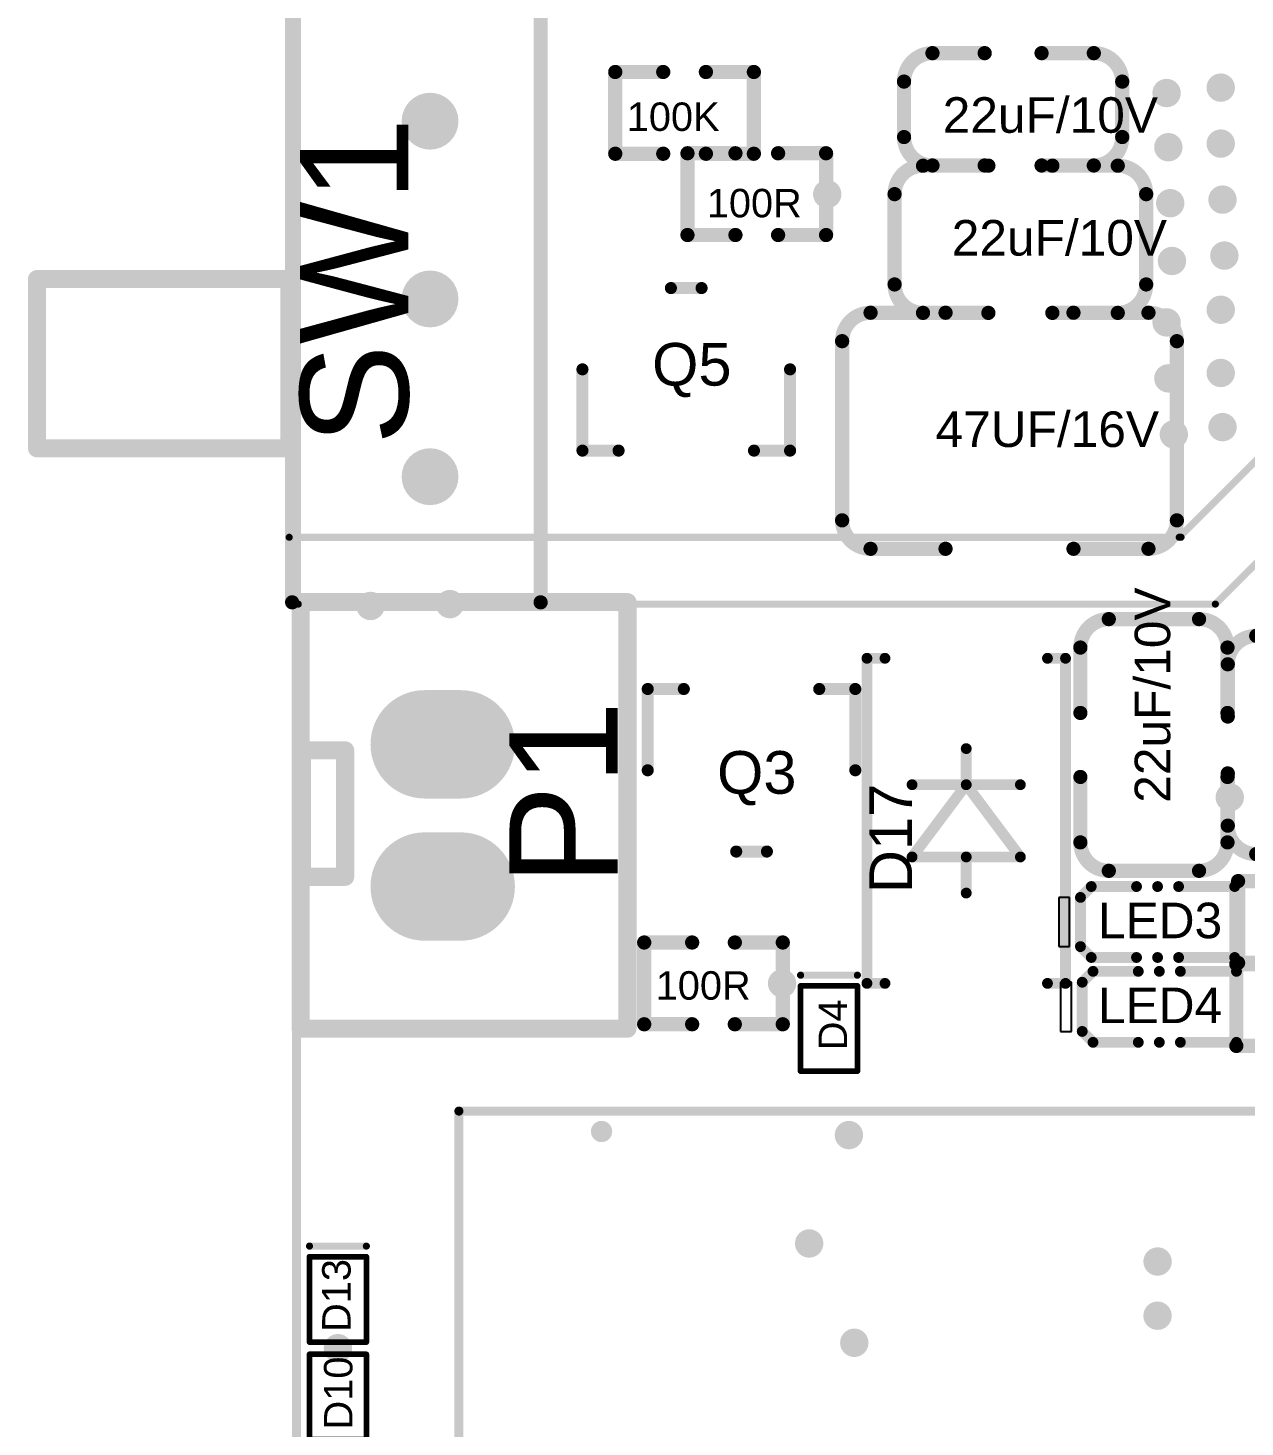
# Model space of a CAD drawing. Header units: millimetres. Extents: x 261 to 299, y 113 to 224.
# Drawn here: x 261.09 to 278.22, y 157.39 to 177.06 of the extents above; entities that cross this region are included whole.
import ezdxf

# ---------------------------------------------------------------- set-up
doc = ezdxf.new("R2010")
doc.units = ezdxf.units.MM
for name, color, linetype in [('KeepOutLayer', 6, 'Continuous'), ('MultiLayer', 9, 'Continuous'), ('PadHoleLayer', 156, 'Continuous'), ('TopOverlay', 2, 'Continuous'), ('ViaHoleLayer', 16, 'Continuous')]:
    doc.layers.add(name, color=color, linetype=linetype)
doc.styles.add('Arial', font='arial.ttf', dxfattribs={"height": 0.2})

# ---------------------------------------------------------------- blocks, each defined once
blk = doc.blocks.new('SOT_23___GDS_6')
at = {"layer": 'TopOverlay', "const_width": 0.17}
for points in [[(-0.95, 1.143), (-1.458, 1.143)], [(-1.458, 1.143), (-1.458, 0)], [(1.463, 1.143), (0.955, 1.143)], [(1.463, 1.143), (1.463, 0)], [(0.218, -1.143), (-0.213, -1.143)]]:
    blk.add_lwpolyline(points, dxfattribs=at)
at = {"layer": 'TopOverlay', "const_width": 0.085}
for points in [[(-1.501, 1.143, 1), (-1.416, 1.143, 1)], [(-1.501, 1.143, 1), (-1.416, 1.143, 1)], [(-0.993, 1.143, 1), (-0.908, 1.143, 1)], [(0.912, 1.143, 1), (0.997, 1.143, 1)], [(1.42, 1.143, 1), (1.505, 1.143, 1)], [(1.42, 1.143, 1), (1.505, 1.143, 1)], [(-1.501, 0, 1), (-1.416, 0, 1)], [(1.42, 0, 1), (1.505, 0, 1)], [(-0.256, -1.143, 1), (-0.171, -1.143, 1)], [(0.176, -1.143, 1), (0.261, -1.143, 1)]]:
    blk.add_lwpolyline(points, format="xyb", close=True, dxfattribs=at)
blk = doc.blocks.new('SK3_3_14')
at = {"layer": 'PadHoleLayer'}
h = blk.add_hatch(color=156, dxfattribs=at)
edge = h.paths.add_edge_path()
edge.add_arc((-2.5, 0), 0.4, 0, 360)
h = blk.add_hatch(color=156, dxfattribs=at)
edge = h.paths.add_edge_path()
edge.add_arc((0, 0), 0.4, 0, 360)
h = blk.add_hatch(color=156, dxfattribs=at)
edge = h.paths.add_edge_path()
edge.add_arc((2.5, 0), 0.4, 0, 360)
at = {"layer": 'TopOverlay'}
for points, const_width in [([(-2.1, 5.53), (-2.1, 1.98)], 0.254), ([(-2.1, 5.53), (0.28, 5.53)], 0.254), ([(0.28, 5.53), (0.28, 1.98)], 0.254), ([(-4.267, 1.94), (4.115, 1.94)], 0.2), ([(-4.267, 1.94), (-4.267, -1.556)], 0.2), ([(-2.1, 1.98), (0.28, 1.98)], 0.254), ([(4.115, 1.94), (4.115, -1.556)], 0.2), ([(-4.267, -1.556), (4.115, -1.556)], 0.2)]:
    blk.add_lwpolyline(points, dxfattribs=dict(at, const_width=const_width))
for points, const_width in [([(-2.164, 5.53, 1), (-2.037, 5.53, 1)], 0.127), ([(-2.164, 5.53, 1), (-2.037, 5.53, 1)], 0.127), ([(0.216, 5.53, 1), (0.343, 5.53, 1)], 0.127), ([(0.216, 5.53, 1), (0.343, 5.53, 1)], 0.127), ([(-4.317, 1.94, 1), (-4.217, 1.94, 1)], 0.1), ([(-4.317, 1.94, 1), (-4.217, 1.94, 1)], 0.1), ([(-2.164, 1.98, 1), (-2.037, 1.98, 1)], 0.127), ([(-2.164, 1.98, 1), (-2.037, 1.98, 1)], 0.127), ([(0.216, 1.98, 1), (0.343, 1.98, 1)], 0.127), ([(0.216, 1.98, 1), (0.343, 1.98, 1)], 0.127), ([(4.065, 1.94, 1), (4.165, 1.94, 1)], 0.1), ([(4.065, 1.94, 1), (4.165, 1.94, 1)], 0.1), ([(-4.317, -1.556, 1), (-4.217, -1.556, 1)], 0.1), ([(-4.317, -1.556, 1), (-4.217, -1.556, 1)], 0.1), ([(4.065, -1.556, 1), (4.165, -1.556, 1)], 0.1), ([(4.065, -1.556, 1), (4.165, -1.556, 1)], 0.1)]:
    blk.add_lwpolyline(points, format="xyb", close=True, dxfattribs=dict(at, const_width=const_width))
blk = doc.blocks.new('LC_0805_C_54')
at = {"layer": 'TopOverlay', "const_width": 0.2}
for points in [[(-1.77, 0.635, -0.414214), (-1.37, 1.035)], [(1.37, 1.035, -0.414213), (1.77, 0.635)], [(-1.37, -1.035, -0.414213), (-1.77, -0.635)], [(1.77, -0.635, -0.414214), (1.37, -1.035)]]:
    blk.add_lwpolyline(points, format="xyb", dxfattribs=at)
for points in [[(-0.45, 1.035), (-1.37, 1.035)], [(1.37, 1.035), (0.45, 1.035)], [(-1.77, -0.635), (-1.77, 0.635)], [(1.77, -0.635), (1.77, 0.635)], [(-0.45, -1.035), (-1.37, -1.035)], [(1.37, -1.035), (0.45, -1.035)]]:
    blk.add_lwpolyline(points, dxfattribs=at)
at = {"layer": 'TopOverlay', "const_width": 0.1}
for points in [[(-1.42, 1.035, 1), (-1.32, 1.035, 1)], [(-1.42, 1.035, 1), (-1.32, 1.035, 1)], [(-0.5, 1.035, 1), (-0.4, 1.035, 1)], [(0.4, 1.035, 1), (0.5, 1.035, 1)], [(1.32, 1.035, 1), (1.42, 1.035, 1)], [(1.32, 1.035, 1), (1.42, 1.035, 1)], [(-1.82, 0.635, 1), (-1.72, 0.635, 1)], [(-1.82, 0.635, 1), (-1.72, 0.635, 1)], [(1.72, 0.635, 1), (1.82, 0.635, 1)], [(1.72, 0.635, 1), (1.82, 0.635, 1)], [(-1.82, -0.635, 1), (-1.72, -0.635, 1)], [(-1.82, -0.635, 1), (-1.72, -0.635, 1)], [(1.72, -0.635, 1), (1.82, -0.635, 1)], [(1.72, -0.635, 1), (1.82, -0.635, 1)], [(-1.42, -1.035, 1), (-1.32, -1.035, 1)], [(-1.42, -1.035, 1), (-1.32, -1.035, 1)], [(-0.5, -1.035, 1), (-0.4, -1.035, 1)], [(0.4, -1.035, 1), (0.5, -1.035, 1)], [(1.32, -1.035, 1), (1.42, -1.035, 1)], [(1.32, -1.035, 1), (1.42, -1.035, 1)]]:
    blk.add_lwpolyline(points, format="xyb", close=True, dxfattribs=at)
blk = doc.blocks.new('LC_0603_C_55')
at = {"layer": 'TopOverlay', "const_width": 0.2}
for points in [[(-1.535, 0.39, -0.414213), (-1.135, 0.79)], [(1.135, 0.79, -0.414213), (1.535, 0.39)], [(-1.135, -0.79, -0.414213), (-1.535, -0.39)], [(1.535, -0.39, -0.414213), (1.135, -0.79)]]:
    blk.add_lwpolyline(points, format="xyb", dxfattribs=at)
for points in [[(-0.4, 0.79), (-1.135, 0.79)], [(1.135, 0.79), (0.4, 0.79)], [(-1.535, -0.39), (-1.535, 0.39)], [(1.535, -0.39), (1.535, 0.39)], [(-0.4, -0.79), (-1.135, -0.79)], [(1.135, -0.79), (0.4, -0.79)]]:
    blk.add_lwpolyline(points, dxfattribs=at)
at = {"layer": 'TopOverlay', "const_width": 0.1}
for points in [[(-1.185, 0.79, 1), (-1.085, 0.79, 1)], [(-1.185, 0.79, 1), (-1.085, 0.79, 1)], [(-0.45, 0.79, 1), (-0.35, 0.79, 1)], [(0.35, 0.79, 1), (0.45, 0.79, 1)], [(1.085, 0.79, 1), (1.185, 0.79, 1)], [(1.085, 0.79, 1), (1.185, 0.79, 1)], [(-1.585, 0.39, 1), (-1.485, 0.39, 1)], [(-1.585, 0.39, 1), (-1.485, 0.39, 1)], [(1.485, 0.39, 1), (1.585, 0.39, 1)], [(1.485, 0.39, 1), (1.585, 0.39, 1)], [(-1.585, -0.39, 1), (-1.485, -0.39, 1)], [(-1.585, -0.39, 1), (-1.485, -0.39, 1)], [(1.485, -0.39, 1), (1.585, -0.39, 1)], [(1.485, -0.39, 1), (1.585, -0.39, 1)], [(-1.185, -0.79, 1), (-1.085, -0.79, 1)], [(-1.185, -0.79, 1), (-1.085, -0.79, 1)], [(-0.45, -0.79, 1), (-0.35, -0.79, 1)], [(0.35, -0.79, 1), (0.45, -0.79, 1)], [(1.085, -0.79, 1), (1.185, -0.79, 1)], [(1.085, -0.79, 1), (1.185, -0.79, 1)]]:
    blk.add_lwpolyline(points, format="xyb", close=True, dxfattribs=at)
blk = doc.blocks.new('LC_0805_C_66')
at = {"layer": 'TopOverlay', "const_width": 0.2}
for points in [[(-1.77, 0.635, -0.414214), (-1.37, 1.035)], [(1.37, 1.035, -0.414213), (1.77, 0.635)], [(-1.37, -1.035, -0.414213), (-1.77, -0.635)], [(1.77, -0.635, -0.414214), (1.37, -1.035)]]:
    blk.add_lwpolyline(points, format="xyb", dxfattribs=at)
for points in [[(-1.37, 1.035), (-0.45, 1.035)], [(0.45, 1.035), (1.37, 1.035)], [(-1.77, -0.635), (-1.77, 0.635)], [(1.77, -0.635), (1.77, 0.635)], [(-1.37, -1.035), (-0.45, -1.035)], [(0.45, -1.035), (1.37, -1.035)]]:
    blk.add_lwpolyline(points, dxfattribs=at)
at = {"layer": 'TopOverlay', "const_width": 0.1}
for points in [[(-1.42, 1.035, 1), (-1.32, 1.035, 1)], [(-1.42, 1.035, 1), (-1.32, 1.035, 1)], [(-0.5, 1.035, 1), (-0.4, 1.035, 1)], [(0.4, 1.035, 1), (0.5, 1.035, 1)], [(1.32, 1.035, 1), (1.42, 1.035, 1)], [(1.32, 1.035, 1), (1.42, 1.035, 1)], [(-1.82, 0.635, 1), (-1.72, 0.635, 1)], [(-1.82, 0.635, 1), (-1.72, 0.635, 1)], [(1.72, 0.635, 1), (1.82, 0.635, 1)], [(1.72, 0.635, 1), (1.82, 0.635, 1)], [(-1.82, -0.635, 1), (-1.72, -0.635, 1)], [(-1.82, -0.635, 1), (-1.72, -0.635, 1)], [(1.72, -0.635, 1), (1.82, -0.635, 1)], [(1.72, -0.635, 1), (1.82, -0.635, 1)], [(-1.42, -1.035, 1), (-1.32, -1.035, 1)], [(-1.42, -1.035, 1), (-1.32, -1.035, 1)], [(-0.5, -1.035, 1), (-0.4, -1.035, 1)], [(0.4, -1.035, 1), (0.5, -1.035, 1)], [(1.32, -1.035, 1), (1.42, -1.035, 1)], [(1.32, -1.035, 1), (1.42, -1.035, 1)]]:
    blk.add_lwpolyline(points, format="xyb", close=True, dxfattribs=at)
blk = doc.blocks.new('LC_0603_C_67')
at = {"layer": 'TopOverlay', "const_width": 0.2}
for points in [[(-1.535, 0.39, -0.414214), (-1.135, 0.79)], [(1.135, 0.79, -0.414213), (1.535, 0.39)], [(-1.135, -0.79, -0.414214), (-1.535, -0.39)], [(1.535, -0.39, -0.414213), (1.135, -0.79)]]:
    blk.add_lwpolyline(points, format="xyb", dxfattribs=at)
for points in [[(-1.135, 0.79), (-0.4, 0.79)], [(0.4, 0.79), (1.135, 0.79)], [(-1.535, -0.39), (-1.535, 0.39)], [(1.535, -0.39), (1.535, 0.39)], [(-1.135, -0.79), (-0.4, -0.79)], [(0.4, -0.79), (1.135, -0.79)]]:
    blk.add_lwpolyline(points, dxfattribs=at)
at = {"layer": 'TopOverlay', "const_width": 0.1}
for points in [[(-1.185, 0.79, 1), (-1.085, 0.79, 1)], [(-1.185, 0.79, 1), (-1.085, 0.79, 1)], [(-0.45, 0.79, 1), (-0.35, 0.79, 1)], [(0.35, 0.79, 1), (0.45, 0.79, 1)], [(1.085, 0.79, 1), (1.185, 0.79, 1)], [(1.085, 0.79, 1), (1.185, 0.79, 1)], [(-1.585, 0.39, 1), (-1.485, 0.39, 1)], [(-1.585, 0.39, 1), (-1.485, 0.39, 1)], [(1.485, 0.39, 1), (1.585, 0.39, 1)], [(1.485, 0.39, 1), (1.585, 0.39, 1)], [(-1.585, -0.39, 1), (-1.485, -0.39, 1)], [(-1.585, -0.39, 1), (-1.485, -0.39, 1)], [(1.485, -0.39, 1), (1.585, -0.39, 1)], [(1.485, -0.39, 1), (1.585, -0.39, 1)], [(-1.185, -0.79, 1), (-1.085, -0.79, 1)], [(-1.185, -0.79, 1), (-1.085, -0.79, 1)], [(-0.45, -0.79, 1), (-0.35, -0.79, 1)], [(0.35, -0.79, 1), (0.45, -0.79, 1)], [(1.085, -0.79, 1), (1.185, -0.79, 1)], [(1.085, -0.79, 1), (1.185, -0.79, 1)]]:
    blk.add_lwpolyline(points, format="xyb", close=True, dxfattribs=at)
blk = doc.blocks.new('SOD_882_L1_0_W0_6_BI_78')
at = {"layer": 'TopOverlay'}
for points, const_width in [([(-0.6, -0.4), (-0.6, 0.4)], 0.08), ([(0.6, 0.4), (-0.6, 0.4)], 0.08), ([(0.6, -0.4), (0.6, 0.4)], 0.08), ([(0.75, -0.4), (0.75, 0.4)], 0.1), ([(0.6, -0.4), (-0.6, -0.4)], 0.08)]:
    blk.add_lwpolyline(points, dxfattribs=dict(at, const_width=const_width))
for points, const_width in [([(-0.62, 0.4, 1), (-0.58, 0.4, 1)], 0.04), ([(-0.62, 0.4, 1), (-0.58, 0.4, 1)], 0.04), ([(0.58, 0.4, 1), (0.62, 0.4, 1)], 0.04), ([(0.58, 0.4, 1), (0.62, 0.4, 1)], 0.04), ([(0.725, 0.4, 1), (0.775, 0.4, 1)], 0.05), ([(-0.62, -0.4, 1), (-0.58, -0.4, 1)], 0.04), ([(-0.62, -0.4, 1), (-0.58, -0.4, 1)], 0.04), ([(0.58, -0.4, 1), (0.62, -0.4, 1)], 0.04), ([(0.58, -0.4, 1), (0.62, -0.4, 1)], 0.04), ([(0.725, -0.4, 1), (0.775, -0.4, 1)], 0.05)]:
    blk.add_lwpolyline(points, format="xyb", close=True, dxfattribs=dict(at, const_width=const_width))
blk = doc.blocks.new('SOD_882_L1_0_W0_6_BI_85')
at = {"layer": 'TopOverlay'}
for points, const_width in [([(-0.6, 0.4), (-0.6, -0.4)], 0.08), ([(-0.6, 0.4), (0.6, 0.4)], 0.08), ([(0.6, 0.4), (0.6, -0.4)], 0.08), ([(0.75, 0.4), (0.75, -0.4)], 0.1), ([(-0.6, -0.4), (0.6, -0.4)], 0.08)]:
    blk.add_lwpolyline(points, dxfattribs=dict(at, const_width=const_width))
for points, const_width in [([(-0.62, 0.4, 1), (-0.58, 0.4, 1)], 0.04), ([(-0.62, 0.4, 1), (-0.58, 0.4, 1)], 0.04), ([(0.58, 0.4, 1), (0.62, 0.4, 1)], 0.04), ([(0.58, 0.4, 1), (0.62, 0.4, 1)], 0.04), ([(0.725, 0.4, 1), (0.775, 0.4, 1)], 0.05), ([(-0.62, -0.4, 1), (-0.58, -0.4, 1)], 0.04), ([(-0.62, -0.4, 1), (-0.58, -0.4, 1)], 0.04), ([(0.58, -0.4, 1), (0.62, -0.4, 1)], 0.04), ([(0.58, -0.4, 1), (0.62, -0.4, 1)], 0.04), ([(0.725, -0.4, 1), (0.775, -0.4, 1)], 0.05)]:
    blk.add_lwpolyline(points, format="xyb", close=True, dxfattribs=dict(at, const_width=const_width))
blk = doc.blocks.new('SOD_882_L1_0_W0_6_BI_86')
at = {"layer": 'TopOverlay'}
for points, const_width in [([(-0.6, 0.4), (-0.6, -0.4)], 0.08), ([(-0.6, 0.4), (0.6, 0.4)], 0.08), ([(0.6, 0.4), (0.6, -0.4)], 0.08), ([(0.75, 0.4), (0.75, -0.4)], 0.1), ([(-0.6, -0.4), (0.6, -0.4)], 0.08)]:
    blk.add_lwpolyline(points, dxfattribs=dict(at, const_width=const_width))
for points, const_width in [([(-0.62, 0.4, 1), (-0.58, 0.4, 1)], 0.04), ([(-0.62, 0.4, 1), (-0.58, 0.4, 1)], 0.04), ([(0.58, 0.4, 1), (0.62, 0.4, 1)], 0.04), ([(0.58, 0.4, 1), (0.62, 0.4, 1)], 0.04), ([(0.725, 0.4, 1), (0.775, 0.4, 1)], 0.05), ([(-0.62, -0.4, 1), (-0.58, -0.4, 1)], 0.04), ([(-0.62, -0.4, 1), (-0.58, -0.4, 1)], 0.04), ([(0.58, -0.4, 1), (0.62, -0.4, 1)], 0.04), ([(0.58, -0.4, 1), (0.62, -0.4, 1)], 0.04), ([(0.725, -0.4, 1), (0.775, -0.4, 1)], 0.05)]:
    blk.add_lwpolyline(points, format="xyb", close=True, dxfattribs=dict(at, const_width=const_width))
blk = doc.blocks.new('DO_214AC_88')
at = {"layer": 'TopOverlay', "const_width": 0.1524}
for points in [[(-2.286, 1.397), (2.286, 1.397)], [(-2.286, 1.397), (-2.286, 1.143)], [(2.286, 1.397), (2.286, 1.143)], [(-0.508, 0.762), (0.508, 0)], [(-0.508, 0.762), (-0.508, -0.762)], [(0.508, 0.762), (0.508, -0.762)], [(-1.016, 0), (-0.508, 0)], [(0.508, 0), (-0.508, -0.762)], [(0.508, 0), (1.016, 0)], [(-2.286, -1.143), (-2.286, -1.397)], [(2.286, -1.143), (2.286, -1.397)], [(-2.286, -1.397), (2.286, -1.397)]]:
    blk.add_lwpolyline(points, dxfattribs=at)
at = {"layer": 'TopOverlay', "const_width": 0.0762}
for points in [[(-2.3241, 1.397, 1), (-2.2479, 1.397, 1)], [(-2.3241, 1.397, 1), (-2.2479, 1.397, 1)], [(2.2479, 1.397, 1), (2.3241, 1.397, 1)], [(2.2479, 1.397, 1), (2.3241, 1.397, 1)], [(-2.3241, 1.143, 1), (-2.2479, 1.143, 1)], [(2.2479, 1.143, 1), (2.3241, 1.143, 1)], [(-0.5461, 0.762, 1), (-0.4699, 0.762, 1)], [(-0.5461, 0.762, 1), (-0.4699, 0.762, 1)], [(0.4699, 0.762, 1), (0.5461, 0.762, 1)], [(-1.0541, 0, 1), (-0.9779, 0, 1)], [(-0.5461, 0, 1), (-0.4699, 0, 1)], [(0.4699, 0, 1), (0.5461, 0, 1)], [(0.4699, 0, 1), (0.5461, 0, 1)], [(0.4699, 0, 1), (0.5461, 0, 1)], [(0.9779, 0, 1), (1.0541, 0, 1)], [(-0.5461, -0.762, 1), (-0.4699, -0.762, 1)], [(-0.5461, -0.762, 1), (-0.4699, -0.762, 1)], [(0.4699, -0.762, 1), (0.5461, -0.762, 1)], [(-2.3241, -1.143, 1), (-2.2479, -1.143, 1)], [(2.2479, -1.143, 1), (2.3241, -1.143, 1)], [(-2.3241, -1.397, 1), (-2.2479, -1.397, 1)], [(-2.3241, -1.397, 1), (-2.2479, -1.397, 1)], [(2.2479, -1.397, 1), (2.3241, -1.397, 1)], [(2.2479, -1.397, 1), (2.3241, -1.397, 1)]]:
    blk.add_lwpolyline(points, format="xyb", close=True, dxfattribs=at)
blk = doc.blocks.new('LED0402_RD_101')
at = {"layer": 'TopOverlay'}
for p, q in [((-1.237, 0.346), (-1.39, 0.346)), ((-1.39, 0.346), (-1.39, -0.346)), ((-1.237, -0.346), (-1.237, 0.346)), ((-1.39, -0.346), (-1.237, -0.346))]:
    blk.add_line(p, q, dxfattribs=at)
at = {"layer": 'TopOverlay', "const_width": 0.152}
for points in [[(-1.085, 0.346), (-0.933, 0.499)], [(-1.085, -0.346), (-1.085, 0.346)], [(-0.933, 0.499), (-0.296, 0.499)], [(0.296, 0.499), (1.085, 0.499)], [(1.085, -0.499), (1.085, 0.499)], [(-1.085, -0.346), (-0.933, -0.499)], [(-0.933, -0.499), (-0.296, -0.499)], [(0.296, -0.499), (1.085, -0.499)]]:
    blk.add_lwpolyline(points, dxfattribs=at)
at = {"layer": 'TopOverlay'}
for points, const_width in [([(-1.123, 0.346, 1), (-1.047, 0.346, 1)], 0.0762), ([(-1.123, 0.346, 1), (-1.047, 0.346, 1)], 0.0762), ([(-0.971, 0.499, 1), (-0.895, 0.499, 1)], 0.0762), ([(-0.971, 0.499, 1), (-0.895, 0.499, 1)], 0.0762), ([(-0.334, 0.499, 1), (-0.258, 0.499, 1)], 0.0762), ([(0.038, 0.499, 1), (-0.038, 0.499, 1)], 0.0762), ([(-0.057, 0.499, 1), (-0.019, 0.499, 1)], 0.0381), ([(0.019, 0.499, 1), (0.057, 0.499, 1)], 0.0381), ([(0.258, 0.499, 1), (0.334, 0.499, 1)], 0.0762), ([(1.047, 0.499, 1), (1.123, 0.499, 1)], 0.0762), ([(1.047, 0.499, 1), (1.123, 0.499, 1)], 0.0762), ([(-1.123, -0.346, 1), (-1.047, -0.346, 1)], 0.0762), ([(-1.123, -0.346, 1), (-1.047, -0.346, 1)], 0.0762), ([(-0.971, -0.499, 1), (-0.895, -0.499, 1)], 0.0762), ([(-0.971, -0.499, 1), (-0.895, -0.499, 1)], 0.0762), ([(-0.334, -0.499, 1), (-0.258, -0.499, 1)], 0.0762), ([(0.038, -0.499, 1), (-0.038, -0.499, 1)], 0.0762), ([(-0.057, -0.499, 1), (-0.019, -0.499, 1)], 0.0381), ([(0.019, -0.499, 1), (0.057, -0.499, 1)], 0.0381), ([(0.258, -0.499, 1), (0.334, -0.499, 1)], 0.0762), ([(1.047, -0.499, 1), (1.123, -0.499, 1)], 0.0762), ([(1.047, -0.499, 1), (1.123, -0.499, 1)], 0.0762)]:
    blk.add_lwpolyline(points, format="xyb", close=True, dxfattribs=dict(at, const_width=const_width))
blk = doc.blocks.new('LED0402_RD_102')
at = {"layer": 'TopOverlay'}
for p, q in [((-1.237, 0.346), (-1.39, 0.346)), ((-1.39, 0.346), (-1.39, -0.346)), ((-1.237, -0.346), (-1.237, 0.346)), ((-1.39, -0.346), (-1.237, -0.346))]:
    blk.add_line(p, q, dxfattribs=at)
at = {"layer": 'TopOverlay', "const_width": 0.152}
for points in [[(-1.085, 0.346), (-0.933, 0.499)], [(-1.085, -0.346), (-1.085, 0.346)], [(-0.933, 0.499), (-0.296, 0.499)], [(0.296, 0.499), (1.085, 0.499)], [(1.085, -0.499), (1.085, 0.499)], [(-1.085, -0.346), (-0.933, -0.499)], [(-0.933, -0.499), (-0.296, -0.499)], [(0.296, -0.499), (1.085, -0.499)]]:
    blk.add_lwpolyline(points, dxfattribs=at)
at = {"layer": 'TopOverlay'}
for points, const_width in [([(-1.123, 0.346, 1), (-1.047, 0.346, 1)], 0.0762), ([(-1.123, 0.346, 1), (-1.047, 0.346, 1)], 0.0762), ([(-0.971, 0.499, 1), (-0.895, 0.499, 1)], 0.0762), ([(-0.971, 0.499, 1), (-0.895, 0.499, 1)], 0.0762), ([(-0.334, 0.499, 1), (-0.258, 0.499, 1)], 0.0762), ([(0.038, 0.499, 1), (-0.038, 0.499, 1)], 0.0762), ([(-0.057, 0.499, 1), (-0.019, 0.499, 1)], 0.0381), ([(0.019, 0.499, 1), (0.057, 0.499, 1)], 0.0381), ([(0.258, 0.499, 1), (0.334, 0.499, 1)], 0.0762), ([(1.047, 0.499, 1), (1.123, 0.499, 1)], 0.0762), ([(1.047, 0.499, 1), (1.123, 0.499, 1)], 0.0762), ([(-1.123, -0.346, 1), (-1.047, -0.346, 1)], 0.0762), ([(-1.123, -0.346, 1), (-1.047, -0.346, 1)], 0.0762), ([(-0.971, -0.499, 1), (-0.895, -0.499, 1)], 0.0762), ([(-0.971, -0.499, 1), (-0.895, -0.499, 1)], 0.0762), ([(-0.334, -0.499, 1), (-0.258, -0.499, 1)], 0.0762), ([(0.038, -0.499, 1), (-0.038, -0.499, 1)], 0.0762), ([(-0.057, -0.499, 1), (-0.019, -0.499, 1)], 0.0381), ([(0.019, -0.499, 1), (0.057, -0.499, 1)], 0.0381), ([(0.258, -0.499, 1), (0.334, -0.499, 1)], 0.0762), ([(1.047, -0.499, 1), (1.123, -0.499, 1)], 0.0762), ([(1.047, -0.499, 1), (1.123, -0.499, 1)], 0.0762)]:
    blk.add_lwpolyline(points, format="xyb", close=True, dxfattribs=dict(at, const_width=const_width))
blk = doc.blocks.new('LC_0402_R_104')
at = {"layer": 'TopOverlay', "const_width": 0.2}
for points in [[(-0.975, -0.575), (-0.975, 0.575)], [(-0.975, 0.575), (-0.3, 0.575)], [(0.3, 0.575), (0.975, 0.575)], [(0.975, -0.575), (0.975, 0.575)], [(-0.975, -0.575), (-0.3, -0.575)], [(0.3, -0.575), (0.975, -0.575)]]:
    blk.add_lwpolyline(points, dxfattribs=at)
at = {"layer": 'TopOverlay', "const_width": 0.1}
for points in [[(-1.025, 0.575, 1), (-0.925, 0.575, 1)], [(-1.025, 0.575, 1), (-0.925, 0.575, 1)], [(-0.35, 0.575, 1), (-0.25, 0.575, 1)], [(0.25, 0.575, 1), (0.35, 0.575, 1)], [(0.925, 0.575, 1), (1.025, 0.575, 1)], [(0.925, 0.575, 1), (1.025, 0.575, 1)], [(-1.025, -0.575, 1), (-0.925, -0.575, 1)], [(-1.025, -0.575, 1), (-0.925, -0.575, 1)], [(-0.35, -0.575, 1), (-0.25, -0.575, 1)], [(0.25, -0.575, 1), (0.35, -0.575, 1)], [(0.925, -0.575, 1), (1.025, -0.575, 1)], [(0.925, -0.575, 1), (1.025, -0.575, 1)]]:
    blk.add_lwpolyline(points, format="xyb", close=True, dxfattribs=at)
blk = doc.blocks.new('LC_0402_R_105')
at = {"layer": 'TopOverlay', "const_width": 0.2}
for points in [[(-0.975, 0.575), (-0.975, -0.575)], [(-0.3, 0.575), (-0.975, 0.575)], [(0.975, 0.575), (0.3, 0.575)], [(0.975, 0.575), (0.975, -0.575)], [(-0.3, -0.575), (-0.975, -0.575)], [(0.975, -0.575), (0.3, -0.575)]]:
    blk.add_lwpolyline(points, dxfattribs=at)
at = {"layer": 'TopOverlay', "const_width": 0.1}
for points in [[(-1.025, 0.575, 1), (-0.925, 0.575, 1)], [(-1.025, 0.575, 1), (-0.925, 0.575, 1)], [(-0.35, 0.575, 1), (-0.25, 0.575, 1)], [(0.25, 0.575, 1), (0.35, 0.575, 1)], [(0.925, 0.575, 1), (1.025, 0.575, 1)], [(0.925, 0.575, 1), (1.025, 0.575, 1)], [(-1.025, -0.575, 1), (-0.925, -0.575, 1)], [(-1.025, -0.575, 1), (-0.925, -0.575, 1)], [(-0.35, -0.575, 1), (-0.25, -0.575, 1)], [(0.25, -0.575, 1), (0.35, -0.575, 1)], [(0.925, -0.575, 1), (1.025, -0.575, 1)], [(0.925, -0.575, 1), (1.025, -0.575, 1)]]:
    blk.add_lwpolyline(points, format="xyb", close=True, dxfattribs=at)
blk = doc.blocks.new('LC_0402_R_107')
at = {"layer": 'TopOverlay', "const_width": 0.2}
for points in [[(-0.975, 0.575), (-0.975, -0.575)], [(-0.3, 0.575), (-0.975, 0.575)], [(0.975, 0.575), (0.3, 0.575)], [(0.975, 0.575), (0.975, -0.575)], [(-0.3, -0.575), (-0.975, -0.575)], [(0.975, -0.575), (0.3, -0.575)]]:
    blk.add_lwpolyline(points, dxfattribs=at)
at = {"layer": 'TopOverlay', "const_width": 0.1}
for points in [[(-1.025, 0.575, 1), (-0.925, 0.575, 1)], [(-1.025, 0.575, 1), (-0.925, 0.575, 1)], [(-0.35, 0.575, 1), (-0.25, 0.575, 1)], [(0.25, 0.575, 1), (0.35, 0.575, 1)], [(0.925, 0.575, 1), (1.025, 0.575, 1)], [(0.925, 0.575, 1), (1.025, 0.575, 1)], [(-1.025, -0.575, 1), (-0.925, -0.575, 1)], [(-1.025, -0.575, 1), (-0.925, -0.575, 1)], [(-0.35, -0.575, 1), (-0.25, -0.575, 1)], [(0.25, -0.575, 1), (0.35, -0.575, 1)], [(0.925, -0.575, 1), (1.025, -0.575, 1)], [(0.925, -0.575, 1), (1.025, -0.575, 1)]]:
    blk.add_lwpolyline(points, format="xyb", close=True, dxfattribs=at)
blk = doc.blocks.new('LC_0402_R_112')
at = {"layer": 'TopOverlay', "const_width": 0.2}
for points in [[(-0.975, -0.575), (-0.975, 0.575)], [(-0.975, 0.575), (-0.3, 0.575)], [(0.3, 0.575), (0.975, 0.575)], [(0.975, -0.575), (0.975, 0.575)], [(-0.975, -0.575), (-0.3, -0.575)], [(0.3, -0.575), (0.975, -0.575)]]:
    blk.add_lwpolyline(points, dxfattribs=at)
at = {"layer": 'TopOverlay', "const_width": 0.1}
for points in [[(-1.025, 0.575, 1), (-0.925, 0.575, 1)], [(-1.025, 0.575, 1), (-0.925, 0.575, 1)], [(-0.35, 0.575, 1), (-0.25, 0.575, 1)], [(0.25, 0.575, 1), (0.35, 0.575, 1)], [(0.925, 0.575, 1), (1.025, 0.575, 1)], [(0.925, 0.575, 1), (1.025, 0.575, 1)], [(-1.025, -0.575, 1), (-0.925, -0.575, 1)], [(-1.025, -0.575, 1), (-0.925, -0.575, 1)], [(-0.35, -0.575, 1), (-0.25, -0.575, 1)], [(0.25, -0.575, 1), (0.35, -0.575, 1)], [(0.925, -0.575, 1), (1.025, -0.575, 1)], [(0.925, -0.575, 1), (1.025, -0.575, 1)]]:
    blk.add_lwpolyline(points, format="xyb", close=True, dxfattribs=at)
blk = doc.blocks.new('LC_0402_R_115')
at = {"layer": 'TopOverlay', "const_width": 0.2}
for points in [[(-0.975, -0.575), (-0.975, 0.575)], [(-0.975, 0.575), (-0.3, 0.575)], [(0.3, 0.575), (0.975, 0.575)], [(0.975, -0.575), (0.975, 0.575)], [(-0.975, -0.575), (-0.3, -0.575)], [(0.3, -0.575), (0.975, -0.575)]]:
    blk.add_lwpolyline(points, dxfattribs=at)
at = {"layer": 'TopOverlay', "const_width": 0.1}
for points in [[(-1.025, 0.575, 1), (-0.925, 0.575, 1)], [(-1.025, 0.575, 1), (-0.925, 0.575, 1)], [(-0.35, 0.575, 1), (-0.25, 0.575, 1)], [(0.25, 0.575, 1), (0.35, 0.575, 1)], [(0.925, 0.575, 1), (1.025, 0.575, 1)], [(0.925, 0.575, 1), (1.025, 0.575, 1)], [(-1.025, -0.575, 1), (-0.925, -0.575, 1)], [(-1.025, -0.575, 1), (-0.925, -0.575, 1)], [(-0.35, -0.575, 1), (-0.25, -0.575, 1)], [(0.25, -0.575, 1), (0.35, -0.575, 1)], [(0.925, -0.575, 1), (1.025, -0.575, 1)], [(0.925, -0.575, 1), (1.025, -0.575, 1)]]:
    blk.add_lwpolyline(points, format="xyb", close=True, dxfattribs=at)
blk = doc.blocks.new('SOT_23___GDS_117')
at = {"layer": 'TopOverlay', "const_width": 0.17}
for points in [[(-1.458, 1.143), (-0.95, 1.143)], [(-1.458, 0), (-1.458, 1.143)], [(0.955, 1.143), (1.463, 1.143)], [(1.463, 0), (1.463, 1.143)], [(-0.213, -1.143), (0.218, -1.143)]]:
    blk.add_lwpolyline(points, dxfattribs=at)
at = {"layer": 'TopOverlay', "const_width": 0.085}
for points in [[(-1.501, 1.143, 1), (-1.416, 1.143, 1)], [(-1.501, 1.143, 1), (-1.416, 1.143, 1)], [(-0.993, 1.143, 1), (-0.908, 1.143, 1)], [(0.912, 1.143, 1), (0.997, 1.143, 1)], [(1.42, 1.143, 1), (1.505, 1.143, 1)], [(1.42, 1.143, 1), (1.505, 1.143, 1)], [(-1.501, 0, 1), (-1.416, 0, 1)], [(1.42, 0, 1), (1.505, 0, 1)], [(-0.256, -1.143, 1), (-0.171, -1.143, 1)], [(0.176, -1.143, 1), (0.261, -1.143, 1)]]:
    blk.add_lwpolyline(points, format="xyb", close=True, dxfattribs=at)
blk = doc.blocks.new('MICRO_SIM_188')
at = {"layer": 'TopOverlay', "const_width": 0.127}
for points in [[(-5.9, 0), (-5.9, -14.097)], [(-5.9, 0), (5.9, 0)], [(5.9, 0), (5.9, -14.097)], [(5.842, -11.887), (3.734, -13.995)], [(5.842, -11.887), (5.842, -13.995)], [(3.734, -13.995), (5.842, -13.995)], [(-5.9, -14.097), (5.9, -14.097)]]:
    blk.add_lwpolyline(points, dxfattribs=at)
at = {"layer": 'TopOverlay', "const_width": 0.0635}
for points in [[(-5.932, 0, 1), (-5.868, 0, 1)], [(-5.932, 0, 1), (-5.868, 0, 1)], [(5.868, 0, 1), (5.932, 0, 1)], [(5.868, 0, 1), (5.932, 0, 1)], [(5.81, -11.887, 1), (5.874, -11.887, 1)], [(5.81, -11.887, 1), (5.874, -11.887, 1)], [(3.702, -13.995, 1), (3.766, -13.995, 1)], [(3.702, -13.995, 1), (3.766, -13.995, 1)], [(5.81, -13.995, 1), (5.874, -13.995, 1)], [(5.81, -13.995, 1), (5.874, -13.995, 1)], [(-5.932, -14.097, 1), (-5.868, -14.097, 1)], [(-5.932, -14.097, 1), (-5.868, -14.097, 1)], [(5.868, -14.097, 1), (5.932, -14.097, 1)], [(5.868, -14.097, 1), (5.932, -14.097, 1)]]:
    blk.add_lwpolyline(points, format="xyb", close=True, dxfattribs=at)
blk = doc.blocks.new('2PIN_2_0_197')
at = {"layer": 'MultiLayer'}
h = blk.add_hatch(color=9, dxfattribs=at)
edge = h.paths.add_edge_path()
edge.add_arc((-1, -0.254), 0.762, 180, 360)
edge.add_line((-0.238, -0.254), (-0.238, 0.254))
edge.add_arc((-1, 0.254), 0.762, 0, 180)
edge.add_line((-1.762, 0.254), (-1.762, -0.254))
h = blk.add_hatch(color=9, dxfattribs=at)
edge = h.paths.add_edge_path()
edge.add_arc((1, -0.254), 0.762, 180, 360)
edge.add_line((1.762, -0.254), (1.762, 0.254))
edge.add_arc((1, 0.254), 0.762, 0, 180)
edge.add_line((0.238, 0.254), (0.238, -0.254))
at = {"layer": 'PadHoleLayer'}
h = blk.add_hatch(color=156, dxfattribs=at)
edge = h.paths.add_edge_path()
edge.add_arc((-1, 0), 0.445, 0, 360)
h = blk.add_hatch(color=156, dxfattribs=at)
edge = h.paths.add_edge_path()
edge.add_arc((1, 0), 0.445, 0, 360)
at = {"layer": 'TopOverlay', "const_width": 0.254}
for points in [[(-3, -2), (-3, 2.6)], [(3, 2.6), (-3, 2.6)], [(3, -2), (3, 2.6)], [(-0.914, -1.981), (-0.914, -1.372)], [(0.864, -1.372), (-0.914, -1.372)], [(0.864, -1.981), (0.864, -1.372)], [(3, -2), (-3, -2)], [(0.864, -1.981), (-0.914, -1.981)]]:
    blk.add_lwpolyline(points, dxfattribs=at)
at = {"layer": 'TopOverlay', "const_width": 0.127}
for points in [[(-3.063, 2.6, 1), (-2.936, 2.6, 1)], [(-3.063, 2.6, 1), (-2.936, 2.6, 1)], [(2.936, 2.6, 1), (3.063, 2.6, 1)], [(2.936, 2.6, 1), (3.063, 2.6, 1)], [(-0.978, -1.372, 1), (-0.851, -1.372, 1)], [(-0.978, -1.372, 1), (-0.851, -1.372, 1)], [(0.8, -1.372, 1), (0.927, -1.372, 1)], [(0.8, -1.372, 1), (0.927, -1.372, 1)], [(-3.063, -2, 1), (-2.936, -2, 1)], [(-3.063, -2, 1), (-2.936, -2, 1)], [(-0.978, -1.981, 1), (-0.851, -1.981, 1)], [(-0.978, -1.981, 1), (-0.851, -1.981, 1)], [(0.8, -1.981, 1), (0.927, -1.981, 1)], [(0.8, -1.981, 1), (0.927, -1.981, 1)], [(2.936, -2, 1), (3.063, -2, 1)], [(2.936, -2, 1), (3.063, -2, 1)]]:
    blk.add_lwpolyline(points, format="xyb", close=True, dxfattribs=at)
blk = doc.blocks.new('LC_1210_C_212')
at = {"layer": 'TopOverlay', "const_width": 0.2}
for points in [[(-2.355, 1.26, -0.414214), (-1.955, 1.66)], [(1.955, 1.66, -0.414214), (2.355, 1.26)], [(-1.955, -1.66, -0.414214), (-2.355, -1.26)], [(2.355, -1.26, -0.414214), (1.955, -1.66)]]:
    blk.add_lwpolyline(points, format="xyb", dxfattribs=at)
for points in [[(-1.955, 1.66), (-0.9, 1.66)], [(0.9, 1.66), (1.955, 1.66)], [(-2.355, -1.26), (-2.355, 1.26)], [(2.355, -1.26), (2.355, 1.26)], [(-1.955, -1.66), (-0.9, -1.66)], [(0.9, -1.66), (1.955, -1.66)]]:
    blk.add_lwpolyline(points, dxfattribs=at)
at = {"layer": 'TopOverlay', "const_width": 0.1}
for points in [[(-2.005, 1.66, 1), (-1.905, 1.66, 1)], [(-2.005, 1.66, 1), (-1.905, 1.66, 1)], [(-0.95, 1.66, 1), (-0.85, 1.66, 1)], [(0.85, 1.66, 1), (0.95, 1.66, 1)], [(1.905, 1.66, 1), (2.005, 1.66, 1)], [(1.905, 1.66, 1), (2.005, 1.66, 1)], [(-2.405, 1.26, 1), (-2.305, 1.26, 1)], [(-2.405, 1.26, 1), (-2.305, 1.26, 1)], [(2.305, 1.26, 1), (2.405, 1.26, 1)], [(2.305, 1.26, 1), (2.405, 1.26, 1)], [(-2.405, -1.26, 1), (-2.305, -1.26, 1)], [(-2.405, -1.26, 1), (-2.305, -1.26, 1)], [(2.305, -1.26, 1), (2.405, -1.26, 1)], [(2.305, -1.26, 1), (2.405, -1.26, 1)], [(-2.005, -1.66, 1), (-1.905, -1.66, 1)], [(-2.005, -1.66, 1), (-1.905, -1.66, 1)], [(-0.95, -1.66, 1), (-0.85, -1.66, 1)], [(0.85, -1.66, 1), (0.95, -1.66, 1)], [(1.905, -1.66, 1), (2.005, -1.66, 1)], [(1.905, -1.66, 1), (2.005, -1.66, 1)]]:
    blk.add_lwpolyline(points, format="xyb", close=True, dxfattribs=at)

msp = doc.modelspace()

# ---------------------------------------------------------------- hatches: boundary and pattern name
at = {"layer": 'ViaHoleLayer'}
h = msp.add_hatch(color=16, dxfattribs=at)
edge = h.paths.add_edge_path()
edge.add_arc((277.114, 176.149), 0.2, 0, 360)
h = msp.add_hatch(color=16, dxfattribs=at)
edge = h.paths.add_edge_path()
edge.add_arc((277.876, 176.225), 0.2, 0, 360)
h = msp.add_hatch(color=16, dxfattribs=at)
edge = h.paths.add_edge_path()
edge.add_arc((277.139, 175.387), 0.2, 0, 360)
h = msp.add_hatch(color=16, dxfattribs=at)
edge = h.paths.add_edge_path()
edge.add_arc((277.876, 175.438), 0.2, 0, 360)
h = msp.add_hatch(color=16, dxfattribs=at)
edge = h.paths.add_edge_path()
edge.add_arc((272.339, 174.727), 0.2, 0, 360)
h = msp.add_hatch(color=16, dxfattribs=at)
edge = h.paths.add_edge_path()
edge.add_arc((277.165, 174.6), 0.2, 0, 360)
h = msp.add_hatch(color=16, dxfattribs=at)
edge = h.paths.add_edge_path()
edge.add_arc((277.901, 174.65), 0.2, 0, 360)
h = msp.add_hatch(color=16, dxfattribs=at)
edge = h.paths.add_edge_path()
edge.add_arc((277.19, 173.787), 0.2, 0, 360)
h = msp.add_hatch(color=16, dxfattribs=at)
edge = h.paths.add_edge_path()
edge.add_arc((277.927, 173.863), 0.2, 0, 360)
h = msp.add_hatch(color=16, dxfattribs=at)
edge = h.paths.add_edge_path()
edge.add_arc((277.876, 173.101), 0.2, 0, 360)
h = msp.add_hatch(color=16, dxfattribs=at)
edge = h.paths.add_edge_path()
edge.add_arc((277.114, 172.923), 0.2, 0, 360)
h = msp.add_hatch(color=16, dxfattribs=at)
edge = h.paths.add_edge_path()
edge.add_arc((277.876, 172.212), 0.2, 0, 360)
h = msp.add_hatch(color=16, dxfattribs=at)
edge = h.paths.add_edge_path()
edge.add_arc((277.139, 172.136), 0.2, 0, 360)
h = msp.add_hatch(color=16, dxfattribs=at)
edge = h.paths.add_edge_path()
edge.add_arc((277.901, 171.45), 0.2, 0, 360)
h = msp.add_hatch(color=16, dxfattribs=at)
edge = h.paths.add_edge_path()
edge.add_arc((277.216, 171.348), 0.2, 0, 360)
h = msp.add_hatch(color=16, dxfattribs=at)
edge = h.paths.add_edge_path()
edge.add_arc((265.913, 168.935), 0.2, 0, 360)
h = msp.add_hatch(color=16, dxfattribs=at)
edge = h.paths.add_edge_path()
edge.add_arc((267.03, 168.961), 0.2, 0, 360)
h = msp.add_hatch(color=16, dxfattribs=at)
edge = h.paths.add_edge_path()
edge.add_arc((278.003, 166.243), 0.2, 0, 360)
h = msp.add_hatch(color=16, dxfattribs=at)
edge = h.paths.add_edge_path()
edge.add_arc((271.704, 163.627), 0.2, 0, 360)
h = msp.add_hatch(color=16, dxfattribs=at)
edge = h.paths.add_edge_path()
edge.add_arc((269.164, 161.544), 0.15, 0, 360)
h = msp.add_hatch(color=16, dxfattribs=at)
edge = h.paths.add_edge_path()
edge.add_arc((272.644, 161.493), 0.2, 0, 360)
h = msp.add_hatch(color=16, dxfattribs=at)
edge = h.paths.add_edge_path()
edge.add_arc((272.085, 159.969), 0.2, 0, 360)
h = msp.add_hatch(color=16, dxfattribs=at)
edge = h.paths.add_edge_path()
edge.add_arc((276.987, 159.715), 0.2, 0, 360)
h = msp.add_hatch(color=16, dxfattribs=at)
edge = h.paths.add_edge_path()
edge.add_arc((276.987, 158.953), 0.2, 0, 360)
h = msp.add_hatch(color=16, dxfattribs=at)
edge = h.paths.add_edge_path()
edge.add_arc((265.455, 158.496), 0.2, 0, 360)
h = msp.add_hatch(color=16, dxfattribs=at)
edge = h.paths.add_edge_path()
edge.add_arc((272.72, 158.572), 0.2, 0, 360)

# ---------------------------------------------------------------- linework, layer by layer
at = {"layer": 'KeepOutLayer', "const_width": 0.127}
msp.add_lwpolyline([(264.871, 115.134), (264.871, 221.605)], dxfattribs=at)
at = {"layer": 'TopOverlay', "const_width": 0.1}
for points in [[(277.292, 169.901), (279.883, 172.491)], [(277.8, 168.961), (280.416, 171.577)], [(264.77, 169.901), (277.317, 169.901)], [(264.897, 168.961), (277.8, 168.961)]]:
    msp.add_lwpolyline(points, dxfattribs=at)
at = {"layer": 'TopOverlay', "const_width": 0.05}
for points in [[(264.745, 169.901, 1), (264.795, 169.901, 1)], [(277.267, 169.901, 1), (277.317, 169.901, 1)], [(277.292, 169.901, 1), (277.342, 169.901, 1)], [(264.872, 168.961, 1), (264.922, 168.961, 1)], [(277.775, 168.961, 1), (277.825, 168.961, 1)], [(277.775, 168.961, 1), (277.825, 168.961, 1)]]:
    msp.add_lwpolyline(points, format="xyb", close=True, dxfattribs=at)

# ---------------------------------------------------------------- block references
for name, p, rotation in [('SK3_3_14', (266.751, 173.253), 90), ('SOT_23___GDS_6', (270.358, 172.263), 180), ('2PIN_2_0_197', (266.929, 165.989), 270), ('LC_0805_C_54', (276.936, 166.98), 270), ('LC_0603_C_55', (278.765, 166.98), 270), ('DO_214AC_88', (274.295, 165.913), 90), ('LC_0402_R_107', (279.095, 164.49), 180), ('LC_0402_R_105', (279.07, 163.322), 180), ('SOD_882_L1_0_W0_6_BI_86', (272.364, 162.992), 90), ('MICRO_SIM_188', (267.157, 155.931), 90), ('SOD_882_L1_0_W0_6_BI_85', (265.455, 159.182), 90), ('SOD_882_L1_0_W0_6_BI_78', (265.455, 157.81), 270)]:
    msp.add_blockref(name, p, dxfattribs=dict(rotation=rotation))
for name, p in [('LC_0603_C_67', (274.955, 175.92)), ('LC_0402_R_115', (270.332, 175.87)), ('LC_0402_R_112', (271.348, 174.727)), ('LC_0805_C_66', (275.057, 174.092)), ('LC_1210_C_212', (274.904, 171.399)), ('SOT_23___GDS_117', (271.272, 166.624)), ('LED0402_RD_101', (276.987, 164.49)), ('LC_0402_R_104', (270.739, 163.627)), ('LED0402_RD_102', (277.012, 163.297))]:
    msp.add_blockref(name, p)

# ---------------------------------------------------------------- texts
at = {"layer": 'TopOverlay', "style": 'Arial'}
for s, height, p in [('22uF/10V', 0.5, (273.964, 175.59)), ('100K', 0.4, (269.519, 175.616)), ('100R', 0.4, (270.645, 174.401)), ('22uF/10V', 0.5, (274.091, 173.863)), ('Q5', 0.6, (269.875, 172.034)), ('47UF/16V', 0.5, (273.863, 171.171)), ('Q3', 0.6, (270.789, 166.294)), ('LED3', 0.5, (276.149, 164.262)), ('100R', 0.4, (269.926, 163.398)), ('LED4', 0.5, (276.149, 163.068))]:
    msp.add_text(s, height=height, dxfattribs=at).set_placement(p)
for s, height, p in [('SW1', 1.524, (266.446, 171.196)), ('22uF/10V', 0.5, (277.165, 166.167)), ('P1', 1.524, (269.392, 164.998)), ('D17', 0.6, (273.533, 164.897)), ('D4', 0.4, (272.618, 162.687)), ('D13', 0.4, (265.633, 158.725)), ('D10', 0.4, (265.659, 157.353))]:
    msp.add_text(s, height=height, rotation=90, dxfattribs=at).set_placement(p)

doc.saveas('drawing.dxf')
